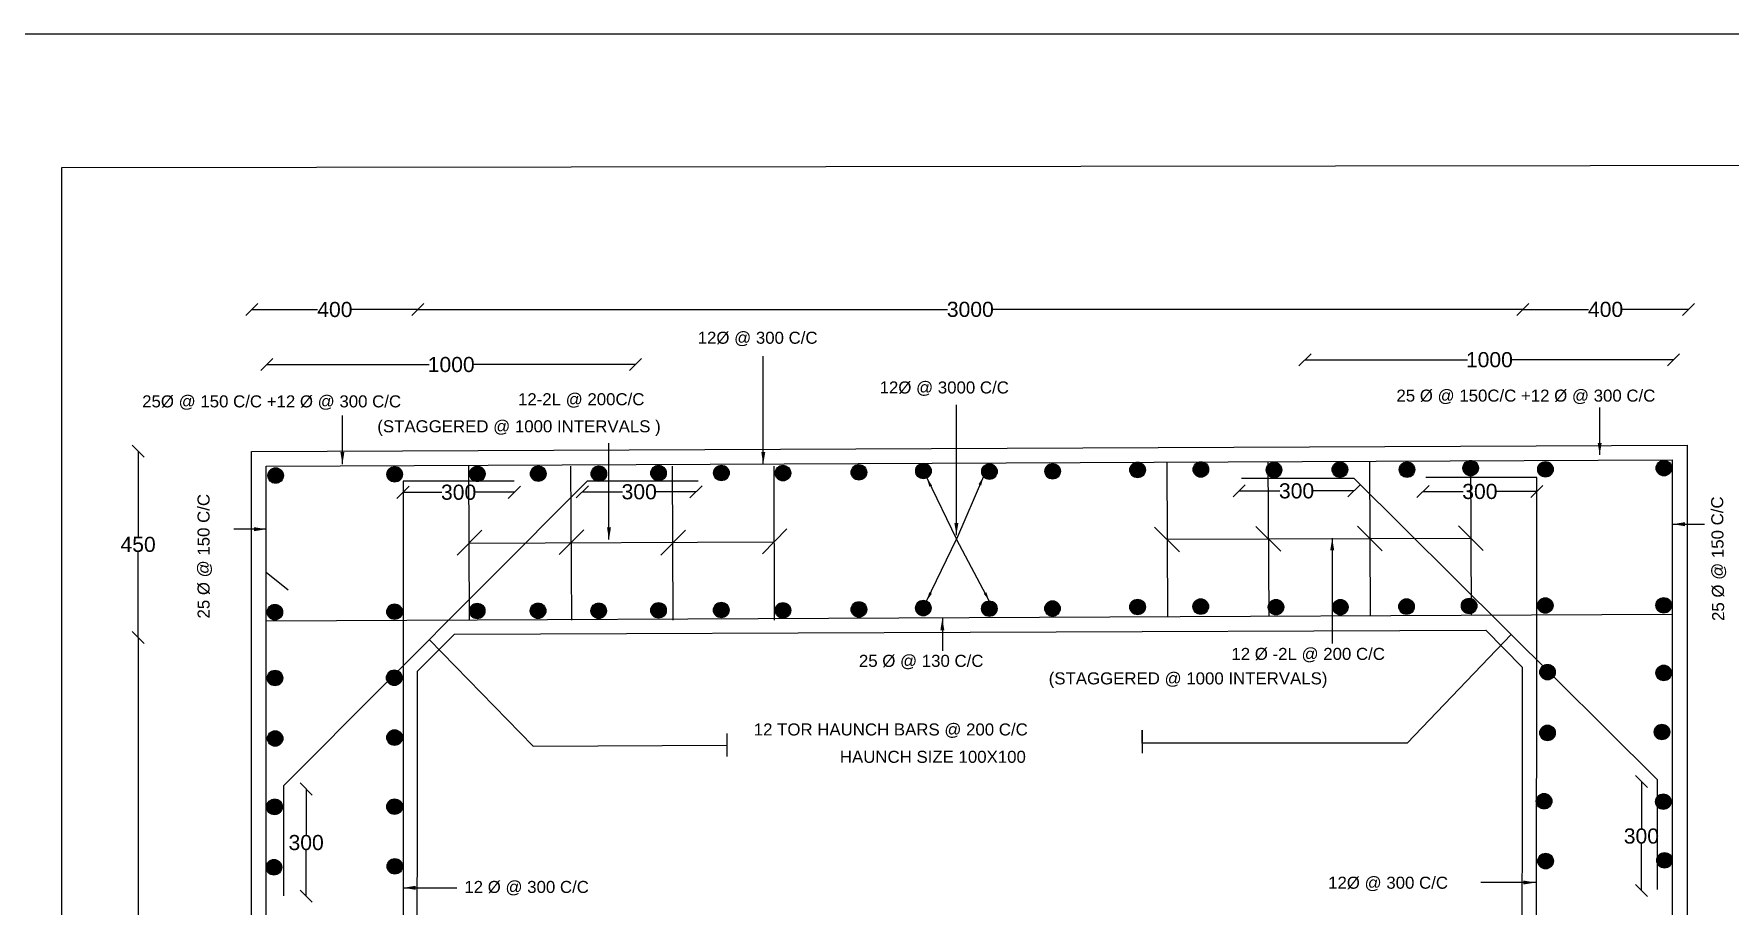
# Model space of a CAD drawing. Header units: metres. Extents: x -480 to 3266, y -8 to 1745.
# Drawn here: x 242 to 1364, y 1168 to 1745 of the extents above; entities that cross this region are included whole.
import ezdxf

# ---------------------------------------------------------------- set-up
doc = ezdxf.new("R2010")
doc.units = ezdxf.units.M
doc.header["$MEASUREMENT"] = 0
doc.layers.add('DIMENSION', color=255, linetype='Continuous')
doc.layers.add('TEXT', color=255, linetype='Continuous')
doc.styles.get("Standard").update_dxf_attribs({"font": 'arial.ttf'})
doc.dimstyles.get("Standard").update_dxf_attribs({"dimtxt": 10, "dimasz": 8, "dimexe": 0.18, "dimexo": 0.0625, "dimgap": 0.09, "dimtad": 0, "dimtih": 1, "dimtoh": 1, "dimdec": 0, "dimzin": 0, "dimdsep": 46, "dimtxsty": 'Standard', "dimblk": 'OBLIQUE', "dimcen": 0, "dimse1": 1, "dimse2": 1, "dimadec": 0, "dimazin": 0, "dimtfac": 1, "dimtdec": 0, "dimtofl": 0, "dimtmove": 0, "dimatfit": 3, "dimfxl": 1, "dimtolj": 1, "dimtzin": 0, "dimarcsym": 0})
picture_1 = doc.add_image_def('image1.jpg', size_in_pixel=(7220, 3380))

# ---------------------------------------------------------------- blocks, each defined once
blk = doc.blocks.new('_Oblique')
at = {"color": 0, "linetype": 'ByBlock', "lineweight": -2}
blk.add_line((-0.5, -0.5), (0.5, 0.5), dxfattribs=at)
blk = doc.blocks.new('*D5')
at = {"layer": 'Defpoints', "color": 0, "transparency": 16777216}
for p in [(386.1, 1562.7), (496, 1563.1), (496, 1563)]:
    blk.add_point(p, dxfattribs=at)
at = {"layer": 'TEXT', "color": 0, "lineweight": -2, "transparency": 16777216}
for p, q in [((386.1, 1563), (429.7, 1563)), ((496, 1563), (452.4, 1563))]:
    blk.add_line(p, q, dxfattribs=at)
at = {"layer": 'TEXT', "color": 0, "lineweight": -2, "transparency": 16777216, "xscale": 8, "yscale": 8, "zscale": 8, "rotation": 180}
blk.add_blockref('_Oblique', (386.1, 1563), dxfattribs=at)
at = {"layer": 'TEXT', "color": 0, "lineweight": -2, "transparency": 16777216, "xscale": 8, "yscale": 8, "zscale": 8}
blk.add_blockref('_Oblique', (496, 1563), dxfattribs=at)
at = {"layer": 'TEXT', "color": 0, "transparency": 16777216, "insert": (441.1, 1563), "char_height": 10, "attachment_point": 5}
blk.add_mtext('\\A1;400', dxfattribs=at)
blk = doc.blocks.new('*D6')
at = {"layer": 'Defpoints', "color": 0, "transparency": 16777216}
for p in [(496, 1563), (1227.2, 1563.1), (1227.2, 1563)]:
    blk.add_point(p, dxfattribs=at)
at = {"layer": 'DIMENSION', "color": 0, "lineweight": -2, "transparency": 16777216}
for p, q in [((496, 1563.1), (846.6, 1563.1)), ((1227.2, 1563.1), (876.6, 1563.1))]:
    blk.add_line(p, q, dxfattribs=at)
at = {"layer": 'DIMENSION', "color": 0, "lineweight": -2, "transparency": 16777216, "xscale": 8, "yscale": 8, "zscale": 8, "rotation": 180}
blk.add_blockref('_Oblique', (496, 1563.1), dxfattribs=at)
at = {"layer": 'DIMENSION', "color": 0, "lineweight": -2, "transparency": 16777216, "xscale": 8, "yscale": 8, "zscale": 8}
blk.add_blockref('_Oblique', (1227.2, 1563.1), dxfattribs=at)
at = {"layer": 'DIMENSION', "color": 0, "transparency": 16777216, "insert": (861.6, 1563.1), "char_height": 10, "attachment_point": 5}
blk.add_mtext('\\A1;3000', dxfattribs=at)
blk = doc.blocks.new('*D7')
at = {"layer": 'Defpoints', "color": 0, "transparency": 16777216}
for p in [(1227.2, 1563.1), (1336.8, 1563.1), (1336.8, 1563.1)]:
    blk.add_point(p, dxfattribs=at)
at = {"layer": 'DIMENSION', "color": 0, "lineweight": -2, "transparency": 16777216}
for p, q in [((1227.2, 1563.1), (1270.7, 1563.1)), ((1336.8, 1563.1), (1293.3, 1563.1))]:
    blk.add_line(p, q, dxfattribs=at)
at = {"layer": 'DIMENSION', "color": 0, "lineweight": -2, "transparency": 16777216, "xscale": 8, "yscale": 8, "zscale": 8, "rotation": 180}
blk.add_blockref('_Oblique', (1227.2, 1563.1), dxfattribs=at)
at = {"layer": 'DIMENSION', "color": 0, "lineweight": -2, "transparency": 16777216, "xscale": 8, "yscale": 8, "zscale": 8}
blk.add_blockref('_Oblique', (1336.8, 1563.1), dxfattribs=at)
at = {"layer": 'DIMENSION', "color": 0, "transparency": 16777216, "insert": (1282, 1563.1), "char_height": 10, "attachment_point": 5}
blk.add_mtext('\\A1;400', dxfattribs=at)
blk = doc.blocks.new('*D8')
at = {"layer": 'Defpoints', "color": 0, "transparency": 16777216}
for p in [(640, 1526.6), (396.1, 1525.7), (640, 1525.7)]:
    blk.add_point(p, dxfattribs=at)
at = {"layer": 'DIMENSION', "color": 0, "lineweight": -2, "transparency": 16777216}
for p, q in [((396.1, 1526.6), (503.5, 1526.6)), ((640, 1526.6), (532.6, 1526.6))]:
    blk.add_line(p, q, dxfattribs=at)
at = {"layer": 'DIMENSION', "color": 0, "lineweight": -2, "transparency": 16777216, "xscale": 8, "yscale": 8, "zscale": 8, "rotation": 180}
blk.add_blockref('_Oblique', (396.1, 1526.6), dxfattribs=at)
at = {"layer": 'DIMENSION', "color": 0, "lineweight": -2, "transparency": 16777216, "xscale": 8, "yscale": 8, "zscale": 8}
blk.add_blockref('_Oblique', (640, 1526.6), dxfattribs=at)
at = {"layer": 'DIMENSION', "color": 0, "transparency": 16777216, "insert": (518.1, 1526.6), "char_height": 10, "attachment_point": 5}
blk.add_mtext('\\A1;1000', dxfattribs=at)
blk = doc.blocks.new('*D9')
at = {"layer": 'Defpoints', "color": 0, "transparency": 16777216}
for p in [(1083.1, 1529.2), (1327, 1529.8), (1327, 1529.2)]:
    blk.add_point(p, dxfattribs=at)
at = {"layer": 'DIMENSION', "color": 0, "lineweight": -2, "transparency": 16777216}
for p, q in [((1083.1, 1529.8), (1190.6, 1529.8)), ((1327, 1529.8), (1219.6, 1529.8))]:
    blk.add_line(p, q, dxfattribs=at)
at = {"layer": 'DIMENSION', "color": 0, "lineweight": -2, "transparency": 16777216, "xscale": 8, "yscale": 8, "zscale": 8, "rotation": 180}
blk.add_blockref('_Oblique', (1083.1, 1529.8), dxfattribs=at)
at = {"layer": 'DIMENSION', "color": 0, "lineweight": -2, "transparency": 16777216, "xscale": 8, "yscale": 8, "zscale": 8}
blk.add_blockref('_Oblique', (1327, 1529.8), dxfattribs=at)
at = {"layer": 'DIMENSION', "color": 0, "transparency": 16777216, "insert": (1205.1, 1529.8), "char_height": 10, "attachment_point": 5}
blk.add_mtext('\\A1;1000', dxfattribs=at)
blk = doc.blocks.new('*D10')
at = {"layer": 'Defpoints', "color": 0, "transparency": 16777216}
for p in [(324.9, 1469.3), (310.9, 1346), (325.6, 1346)]:
    blk.add_point(p, dxfattribs=at)
at = {"layer": 'DIMENSION', "color": 0, "lineweight": -2, "transparency": 16777216}
for p, q in [((310.9, 1469.3), (310.9, 1412.8)), ((310.9, 1346), (310.9, 1402.5))]:
    blk.add_line(p, q, dxfattribs=at)
at = {"layer": 'DIMENSION', "color": 0, "lineweight": -2, "transparency": 16777216, "xscale": 8, "yscale": 8, "zscale": 8}
for p, rotation in [((310.9, 1469.3), 90), ((310.9, 1346), 270)]:
    blk.add_blockref('_Oblique', p, dxfattribs=dict(at, rotation=rotation))
at = {"layer": 'DIMENSION', "color": 0, "transparency": 16777216, "insert": (310.9, 1407.6), "char_height": 10, "attachment_point": 5}
blk.add_mtext('\\A1;450', dxfattribs=at)
blk = doc.blocks.new('*D11')
at = {"layer": 'Defpoints', "color": 0, "transparency": 16777216}
for p in [(310.9, 1346), (310.9, 768.4), (310.9, 768.4)]:
    blk.add_point(p, dxfattribs=at)
at = {"layer": 'DIMENSION', "color": 0, "lineweight": -2, "transparency": 16777216}
for p, q in [((310.9, 1346), (310.9, 1062.4)), ((310.9, 768.4), (310.9, 1052))]:
    blk.add_line(p, q, dxfattribs=at)
at = {"layer": 'DIMENSION', "color": 0, "lineweight": -2, "transparency": 16777216, "xscale": 8, "yscale": 8, "zscale": 8}
for p, rotation in [((310.9, 1346), 90), ((310.9, 768.4), 270)]:
    blk.add_blockref('_Oblique', p, dxfattribs=dict(at, rotation=rotation))
at = {"layer": 'DIMENSION', "color": 0, "transparency": 16777216, "insert": (310.9, 1057.2), "char_height": 10, "attachment_point": 5}
blk.add_mtext('\\A1;1600', dxfattribs=at)
blk = doc.blocks.new('*D14')
at = {"layer": 'Defpoints', "color": 0, "transparency": 16777216}
for p in [(486.2, 1438.6), (559.9, 1442.1), (559.9, 1438.6)]:
    blk.add_point(p, dxfattribs=at)
at = {"layer": 'DIMENSION', "color": 0, "lineweight": -2, "transparency": 16777216}
for p, q in [((486.2, 1442.1), (511.9, 1442.1)), ((559.9, 1442.1), (534.2, 1442.1))]:
    blk.add_line(p, q, dxfattribs=at)
at = {"layer": 'DIMENSION', "color": 0, "lineweight": -2, "transparency": 16777216, "xscale": 8, "yscale": 8, "zscale": 8, "rotation": 180}
blk.add_blockref('_Oblique', (486.2, 1442.1), dxfattribs=at)
at = {"layer": 'DIMENSION', "color": 0, "lineweight": -2, "transparency": 16777216, "xscale": 8, "yscale": 8, "zscale": 8}
blk.add_blockref('_Oblique', (559.9, 1442.1), dxfattribs=at)
at = {"layer": 'DIMENSION', "color": 0, "transparency": 16777216, "insert": (523, 1442.1), "char_height": 10, "attachment_point": 5}
blk.add_mtext('\\A1;300', dxfattribs=at)
blk = doc.blocks.new('*D15')
at = {"layer": 'Defpoints', "color": 0, "transparency": 16777216}
for p in [(604.9, 1446.3), (680.1, 1446.3), (680.1, 1442.4)]:
    blk.add_point(p, dxfattribs=at)
at = {"layer": 'DIMENSION', "color": 0, "lineweight": -2, "transparency": 16777216}
for p, q in [((604.9, 1442.4), (631.4, 1442.4)), ((680.1, 1442.4), (653.6, 1442.4))]:
    blk.add_line(p, q, dxfattribs=at)
at = {"layer": 'DIMENSION', "color": 0, "lineweight": -2, "transparency": 16777216, "xscale": 8, "yscale": 8, "zscale": 8, "rotation": 180}
blk.add_blockref('_Oblique', (604.9, 1442.4), dxfattribs=at)
at = {"layer": 'DIMENSION', "color": 0, "lineweight": -2, "transparency": 16777216, "xscale": 8, "yscale": 8, "zscale": 8}
blk.add_blockref('_Oblique', (680.1, 1442.4), dxfattribs=at)
at = {"layer": 'DIMENSION', "color": 0, "transparency": 16777216, "insert": (642.5, 1442.4), "char_height": 10, "attachment_point": 5}
blk.add_mtext('\\A1;300', dxfattribs=at)
blk = doc.blocks.new('*D16')
at = {"layer": 'Defpoints', "color": 0, "transparency": 16777216}
for p in [(1039.5, 1443.4), (1115.5, 1443.4), (1115.5, 1443)]:
    blk.add_point(p, dxfattribs=at)
at = {"layer": 'DIMENSION', "color": 0, "lineweight": -2, "transparency": 16777216}
for p, q in [((1039.5, 1443), (1066.4, 1443)), ((1115.5, 1443), (1088.6, 1443))]:
    blk.add_line(p, q, dxfattribs=at)
at = {"layer": 'DIMENSION', "color": 0, "lineweight": -2, "transparency": 16777216, "xscale": 8, "yscale": 8, "zscale": 8, "rotation": 180}
blk.add_blockref('_Oblique', (1039.5, 1443), dxfattribs=at)
at = {"layer": 'DIMENSION', "color": 0, "lineweight": -2, "transparency": 16777216, "xscale": 8, "yscale": 8, "zscale": 8}
blk.add_blockref('_Oblique', (1115.5, 1443), dxfattribs=at)
at = {"layer": 'DIMENSION', "color": 0, "transparency": 16777216, "insert": (1077.5, 1443), "char_height": 10, "attachment_point": 5}
blk.add_mtext('\\A1;300', dxfattribs=at)
blk = doc.blocks.new('*D17')
at = {"layer": 'Defpoints', "color": 0, "transparency": 16777216}
for p in [(1161.2, 1442.6), (1236.5, 1442.6), (1236.5, 1442.6)]:
    blk.add_point(p, dxfattribs=at)
at = {"layer": 'DIMENSION', "color": 0, "lineweight": -2, "transparency": 16777216}
for p, q in [((1161.2, 1442.6), (1187.7, 1442.6)), ((1236.5, 1442.6), (1210, 1442.6))]:
    blk.add_line(p, q, dxfattribs=at)
at = {"layer": 'DIMENSION', "color": 0, "lineweight": -2, "transparency": 16777216, "xscale": 8, "yscale": 8, "zscale": 8, "rotation": 180}
blk.add_blockref('_Oblique', (1161.2, 1442.6), dxfattribs=at)
at = {"layer": 'DIMENSION', "color": 0, "lineweight": -2, "transparency": 16777216, "xscale": 8, "yscale": 8, "zscale": 8}
blk.add_blockref('_Oblique', (1236.5, 1442.6), dxfattribs=at)
at = {"layer": 'DIMENSION', "color": 0, "transparency": 16777216, "insert": (1198.8, 1442.6), "char_height": 10, "attachment_point": 5}
blk.add_mtext('\\A1;300', dxfattribs=at)
blk = doc.blocks.new('*D18')
at = {"layer": 'Defpoints', "color": 0, "transparency": 16777216}
for p in [(421, 1245.8), (421, 1174.8), (422.1, 1174.8)]:
    blk.add_point(p, dxfattribs=at)
at = {"layer": 'DIMENSION', "color": 0, "lineweight": -2, "transparency": 16777216}
for p, q in [((422.1, 1245.8), (422.1, 1215.5)), ((422.1, 1174.8), (422.1, 1205.1))]:
    blk.add_line(p, q, dxfattribs=at)
at = {"layer": 'DIMENSION', "color": 0, "lineweight": -2, "transparency": 16777216, "xscale": 8, "yscale": 8, "zscale": 8}
for p, rotation in [((422.1, 1245.8), 90), ((422.1, 1174.8), 270)]:
    blk.add_blockref('_Oblique', p, dxfattribs=dict(at, rotation=rotation))
at = {"layer": 'DIMENSION', "color": 0, "transparency": 16777216, "insert": (422.1, 1210.3), "char_height": 10, "attachment_point": 5}
blk.add_mtext('\\A1;300', dxfattribs=at)
blk = doc.blocks.new('*D19')
at = {"layer": 'Defpoints', "color": 0, "transparency": 16777216}
for p in [(1305.7, 1250.7), (1305.7, 1178.6), (1305.7, 1178.6)]:
    blk.add_point(p, dxfattribs=at)
at = {"layer": 'DIMENSION', "color": 0, "lineweight": -2, "transparency": 16777216}
for p, q in [((1305.7, 1250.7), (1305.7, 1219.8)), ((1305.7, 1178.6), (1305.7, 1209.4))]:
    blk.add_line(p, q, dxfattribs=at)
at = {"layer": 'DIMENSION', "color": 0, "lineweight": -2, "transparency": 16777216, "xscale": 8, "yscale": 8, "zscale": 8}
for p, rotation in [((1305.7, 1250.7), 90), ((1305.7, 1178.6), 270)]:
    blk.add_blockref('_Oblique', p, dxfattribs=dict(at, rotation=rotation))
at = {"layer": 'DIMENSION', "color": 0, "transparency": 16777216, "insert": (1305.7, 1214.6), "char_height": 10, "attachment_point": 5}
blk.add_mtext('\\A1;300', dxfattribs=at)

msp = doc.modelspace()

# ---------------------------------------------------------------- hatches: boundary and pattern name
at = {"layer": 'TEXT'}
h = msp.add_hatch(color=7, dxfattribs=at)
edge = h.paths.add_edge_path()
edge.add_arc((480.7, 1454), 5.14, 0, 360)
h = msp.add_hatch(color=7, dxfattribs=at)
edge = h.paths.add_edge_path()
edge.add_arc((535.4, 1454.3), 5.14, 0, 360)
h = msp.add_hatch(color=7, dxfattribs=at)
edge = h.paths.add_edge_path()
edge.add_arc((575.7, 1454.4), 5.14, 0, 360)
h = msp.add_hatch(color=7, dxfattribs=at)
edge = h.paths.add_edge_path()
edge.add_arc((615.8, 1454.4), 5.14, 0, 360)
h = msp.add_hatch(color=7, dxfattribs=at)
edge = h.paths.add_edge_path()
edge.add_arc((655.3, 1454.8), 5.14, 0, 360)
h = msp.add_hatch(color=7, dxfattribs=at)
edge = h.paths.add_edge_path()
edge.add_arc((696.9, 1454.9), 5.14, 0, 360)
h = msp.add_hatch(color=7, dxfattribs=at)
edge = h.paths.add_edge_path()
edge.add_arc((737.6, 1454.8), 5.14, 0, 360)
h = msp.add_hatch(color=7, dxfattribs=at)
edge = h.paths.add_edge_path()
edge.add_arc((787.9, 1455.3), 5.14, 0, 360)
h = msp.add_hatch(color=7, dxfattribs=at)
edge = h.paths.add_edge_path()
edge.add_arc((830.6, 1456.2), 5.14, 0, 360)
h = msp.add_hatch(color=7, dxfattribs=at)
edge = h.paths.add_edge_path()
edge.add_arc((874.3, 1455.8), 5.14, 0, 360)
h = msp.add_hatch(color=7, dxfattribs=at)
edge = h.paths.add_edge_path()
edge.add_arc((916.1, 1456), 5.14, 0, 360)
h = msp.add_hatch(color=7, dxfattribs=at)
edge = h.paths.add_edge_path()
edge.add_arc((972.3, 1456.9), 5.14, 0, 360)
h = msp.add_hatch(color=7, dxfattribs=at)
edge = h.paths.add_edge_path()
edge.add_arc((1014.2, 1457.2), 5.14, 0, 360)
h = msp.add_hatch(color=7, dxfattribs=at)
edge = h.paths.add_edge_path()
edge.add_arc((1062.6, 1456.9), 5.14, 0, 360)
h = msp.add_hatch(color=7, dxfattribs=at)
edge = h.paths.add_edge_path()
edge.add_arc((1106.2, 1457.1), 5.14, 0, 360)
h = msp.add_hatch(color=7, dxfattribs=at)
edge = h.paths.add_edge_path()
edge.add_arc((1150.6, 1457.1), 5.14, 0, 360)
h = msp.add_hatch(color=7, dxfattribs=at)
edge = h.paths.add_edge_path()
edge.add_arc((1192.7, 1458.1), 5.14, 0, 360)
h = msp.add_hatch(color=7, dxfattribs=at)
edge = h.paths.add_edge_path()
edge.add_arc((1242.2, 1457.3), 5.14, 0, 360)
h = msp.add_hatch(color=7, dxfattribs=at)
edge = h.paths.add_edge_path()
edge.add_arc((1320.6, 1458.1), 5.14, 0, 360)
h = msp.add_hatch(color=7, dxfattribs=at)
edge = h.paths.add_edge_path()
edge.add_arc((401.9, 1453.2), 5.14, 0, 360)
h = msp.add_hatch(color=7, dxfattribs=at)
edge = h.paths.add_edge_path()
edge.add_arc((787.9, 1364.6), 5.14, 0, 360)
h = msp.add_hatch(color=7, dxfattribs=at)
edge = h.paths.add_edge_path()
edge.add_arc((830.5, 1365.5), 5.14, 0, 360)
h = msp.add_hatch(color=7, dxfattribs=at)
edge = h.paths.add_edge_path()
edge.add_arc((874.2, 1365.1), 5.14, 0, 360)
h = msp.add_hatch(color=7, dxfattribs=at)
edge = h.paths.add_edge_path()
edge.add_arc((916, 1365.2), 5.14, 0, 360)
h = msp.add_hatch(color=7, dxfattribs=at)
edge = h.paths.add_edge_path()
edge.add_arc((972.3, 1366.2), 5.14, 0, 360)
h = msp.add_hatch(color=7, dxfattribs=at)
edge = h.paths.add_edge_path()
edge.add_arc((1014.1, 1366.5), 5.14, 0, 360)
h = msp.add_hatch(color=7, dxfattribs=at)
edge = h.paths.add_edge_path()
edge.add_arc((1063.9, 1366.1), 5.14, 0, 360)
h = msp.add_hatch(color=7, dxfattribs=at)
edge = h.paths.add_edge_path()
edge.add_arc((1106.5, 1366.1), 5.14, 0, 360)
h = msp.add_hatch(color=7, dxfattribs=at)
edge = h.paths.add_edge_path()
edge.add_arc((1150.3, 1366.5), 5.14, 0, 360)
h = msp.add_hatch(color=7, dxfattribs=at)
edge = h.paths.add_edge_path()
edge.add_arc((1191.7, 1366.9), 5.14, 0, 360)
h = msp.add_hatch(color=7, dxfattribs=at)
edge = h.paths.add_edge_path()
edge.add_arc((1242.1, 1367.2), 5.14, 0, 360)
h = msp.add_hatch(color=7, dxfattribs=at)
edge = h.paths.add_edge_path()
edge.add_arc((1320.5, 1367.3), 5.14, 0, 360)
h = msp.add_hatch(color=7, dxfattribs=at)
edge = h.paths.add_edge_path()
edge.add_arc((401.4, 1362.8), 5.14, 0, 360)
h = msp.add_hatch(color=7, dxfattribs=at)
edge = h.paths.add_edge_path()
edge.add_arc((480.6, 1363.1), 5.14, 0, 360)
h = msp.add_hatch(color=7, dxfattribs=at)
edge = h.paths.add_edge_path()
edge.add_arc((535.3, 1363.6), 5.14, 0, 360)
h = msp.add_hatch(color=7, dxfattribs=at)
edge = h.paths.add_edge_path()
edge.add_arc((575.6, 1363.7), 5.14, 0, 360)
h = msp.add_hatch(color=7, dxfattribs=at)
edge = h.paths.add_edge_path()
edge.add_arc((615.7, 1363.7), 5.14, 0, 360)
h = msp.add_hatch(color=7, dxfattribs=at)
edge = h.paths.add_edge_path()
edge.add_arc((655.3, 1364), 5.14, 0, 360)
h = msp.add_hatch(color=7, dxfattribs=at)
edge = h.paths.add_edge_path()
edge.add_arc((696.8, 1364.2), 5.14, 0, 360)
h = msp.add_hatch(color=7, dxfattribs=at)
edge = h.paths.add_edge_path()
edge.add_arc((737.6, 1364), 5.14, 0, 360)
h = msp.add_hatch(color=7, dxfattribs=at)
edge = h.paths.add_edge_path()
edge.add_arc((480.4, 1319.4), 5.14, 0, 360)
h = msp.add_hatch(color=7, dxfattribs=at)
edge = h.paths.add_edge_path()
edge.add_arc((1243.6, 1323.1), 5.14, 0, 360)
h = msp.add_hatch(color=7, dxfattribs=at)
edge = h.paths.add_edge_path()
edge.add_arc((1320.5, 1322.6), 5.14, 0, 360)
h = msp.add_hatch(color=7, dxfattribs=at)
edge = h.paths.add_edge_path()
edge.add_arc((401.5, 1319.2), 5.14, 0, 360)
h = msp.add_hatch(color=7, dxfattribs=at)
edge = h.paths.add_edge_path()
edge.add_arc((401.6, 1279.2), 5.14, 0, 360)
h = msp.add_hatch(color=7, dxfattribs=at)
edge = h.paths.add_edge_path()
edge.add_arc((480.6, 1279.8), 5.14, 0, 360)
h = msp.add_hatch(color=7, dxfattribs=at)
edge = h.paths.add_edge_path()
edge.add_arc((1243.6, 1282.9), 5.14, 0, 360)
h = msp.add_hatch(color=7, dxfattribs=at)
edge = h.paths.add_edge_path()
edge.add_arc((1319.3, 1283.5), 5.14, 0, 360)
h = msp.add_hatch(color=7, dxfattribs=at)
edge = h.paths.add_edge_path()
edge.add_arc((401.3, 1234), 5.14, 0, 360)
h = msp.add_hatch(color=7, dxfattribs=at)
edge = h.paths.add_edge_path()
edge.add_arc((480.6, 1234.1), 5.14, 0, 360)
h = msp.add_hatch(color=7, dxfattribs=at)
edge = h.paths.add_edge_path()
edge.add_arc((1241.3, 1237.7), 5.14, 0, 360)
h = msp.add_hatch(color=7, dxfattribs=at)
edge = h.paths.add_edge_path()
edge.add_arc((1320.2, 1237.4), 5.14, 0, 360)
h = msp.add_hatch(color=7, dxfattribs=at)
edge = h.paths.add_edge_path()
edge.add_arc((1242.3, 1198.1), 5.14, 0, 360)
h = msp.add_hatch(color=7, dxfattribs=at)
edge = h.paths.add_edge_path()
edge.add_arc((1321, 1198.6), 5.14, 0, 360)
h = msp.add_hatch(color=7, dxfattribs=at)
edge = h.paths.add_edge_path()
edge.add_arc((400.8, 1194), 5.14, 0, 360)
h = msp.add_hatch(color=7, dxfattribs=at)
edge = h.paths.add_edge_path()
edge.add_arc((480.8, 1194.6), 5.14, 0, 360)

# ---------------------------------------------------------------- linework, layer by layer
at = {"layer": 'TEXT', "color": 7}
for points in [[(260.4, 1657), (2620.2, 1660), (2620.2, 95.5), (260.4, 92.6)], [(385.9, 1469.2), (1335.9, 1473.3), (1335.9, 635.3), (385.9, 631.3)], [(395.7, 1459.3), (1326.1, 1463.6), (1326.1, 645.2), (395.7, 641.4)]]:
    msp.add_lwpolyline(points, close=True, dxfattribs=at)
for points in [[(529.6, 1459.3), (530, 1357.5)], [(597.1, 1459.3), (597.6, 1357.5)], [(664.4, 1459.3), (664.8, 1357.5)], [(731.5, 1459.3), (731.9, 1357.5)], [(991.6, 1462), (992, 1359.9)], [(1058.6, 1462.4), (1059.1, 1360.2)], [(1125.7, 1462.7), (1126.2, 1360.5)], [(1192.7, 1463), (1193.1, 1360.8)], [(407.3, 1175.2), (407.3, 1248.2), (608.2, 1449.6), (681.6, 1449.6)], [(559.8, 1449.5), (486.2, 1449.5), (486.2, 659.7), (559.4, 659.7)], [(1041, 1451.5), (1115.5, 1451.5), (1316.1, 1252), (1316.1, 1179.3)], [(1162.1, 655.7), (1236, 655.7), (1236.5, 1452), (1163.1, 1452)], [(538.3, 1417), (522.1, 1400.6)], [(605.8, 1417.3), (589.5, 1400.9)], [(673.2, 1417), (656.9, 1400.6)], [(740.3, 1417.9), (724, 1401.5)], [(1000, 1402.8), (983.6, 1419.1)], [(1067, 1403.1), (1050.6, 1419.4)], [(1134.1, 1403.4), (1117.8, 1419.7)], [(1201.1, 1403.7), (1184.7, 1419.9)], [(529.8, 1408.4), (731.7, 1409.3)], [(991.8, 1411), (1192.9, 1411.8)], [(395.7, 1389.2), (410.1, 1377.6)], [(395.7, 1357.1), (1326.1, 1361.4)], [(495.7, 1323.8), (520.2, 1348.3), (1202.7, 1350.8), (1226.9, 1326.5), (1226.4, 781.4), (1201.7, 757.1), (519.7, 753.6), (495.3, 777.9), (495.7, 1323.8)], [(1219.6, 1348), (1150.8, 1276.2), (975.4, 1276.2), (975.4, 1284.8), (975.4, 1276.2), (975.4, 1269.5)], [(503.5, 1344.6), (572.3, 1274.2), (700.6, 1274.8)], [(700.6, 1282.4), (700.6, 1267.2)]]:
    msp.add_lwpolyline(points, dxfattribs=at)
for centre in [(480.7, 1454), (535.4, 1454.3), (575.7, 1454.4), (615.8, 1454.4), (655.3, 1454.8), (696.9, 1454.9), (737.6, 1454.8), (787.9, 1455.3), (830.6, 1456.2), (874.3, 1455.8), (916.1, 1456), (972.3, 1456.9), (1014.2, 1457.2), (1062.6, 1456.9), (1106.2, 1457.1), (1150.6, 1457.1), (1192.7, 1458.1), (1242.2, 1457.3), (1320.6, 1458.1), (401.9, 1453.2), (787.9, 1364.6), (830.5, 1365.5), (874.2, 1365.1), (916, 1365.2), (972.3, 1366.2), (1014.1, 1366.5), (1063.9, 1366.1), (1106.5, 1366.1), (1150.3, 1366.5), (1191.7, 1366.9), (1242.1, 1367.2), (1320.5, 1367.3), (401.4, 1362.8), (480.6, 1363.1), (535.3, 1363.6), (575.6, 1363.7), (615.7, 1363.7), (655.3, 1364), (696.8, 1364.2), (737.6, 1364), (480.4, 1319.4), (1243.6, 1323.1), (1320.5, 1322.6), (401.5, 1319.2), (401.6, 1279.2), (480.6, 1279.8), (1243.6, 1282.9), (1319.3, 1283.5), (401.1, 1233.9), (401.3, 1234), (480.6, 1234.1), (1241.3, 1237.7), (1320.2, 1237.4), (1242.3, 1198.1), (1321, 1198.6), (400.8, 1194), (480.8, 1194.6)]:
    msp.add_circle(centre, 5.14, dxfattribs=at)

# ---------------------------------------------------------------- texts
for s, p in [('12Ø @ 300 C/C', (681.2, 1540.4)), ('12Ø @ 3000 C/C ', (801.6, 1507.5)), ('25Ø @ 150 C/C +12 Ø @ 300 C/C', (313.6, 1498.3)), ('12-2L @ 200C/C', (562.3, 1499.7)), ('25 Ø @ 150C/C +12 Ø @ 300 C/C', (1143.6, 1502.1)), ('(STAGGERED @ 1000 INTERVALS )', (469.2, 1481.8)), ('12 Ø -2L @ 200 C/C ', (1034.4, 1331.2)), ('25 Ø @ 130 C/C ', (787.9, 1326.6)), ('(STAGGERED @ 1000 INTERVALS)', (913.5, 1315)), ('12 TOR HAUNCH BARS @ 200 C/C', (718.3, 1281.2)), ('HAUNCH SIZE 100X100', (775.3, 1263.1)), ('12 Ø @ 300 C/C', (526.8, 1177)), ('12Ø @ 300 C/C', (1098.4, 1179.8))]:
    msp.add_text(s, height=7.966, dxfattribs=at).set_placement(p)
for s, rotation, p in [('25 Ø @ 150 C/C ', 90, (358.2, 1358.6)), ('25 Ø @ 150 C/C', 90.4945, (1360.5, 1357))]:
    msp.add_text(s, height=7.966, rotation=rotation, dxfattribs=at).set_placement(p)

# ---------------------------------------------------------------- dimensions: what is measured, and where the dimension line sits
at = {"layer": 'DIMENSION', "color": 7}
for base, p1, p2, text, picture, middle in [((1227.2, 1563.1), (496, 1563), (1227.2, 1563), '3000', '*D6', (861.6, 1563.1)), ((1336.8, 1563.1), (1227.2, 1563.1), (1336.8, 1563.1), '400', '*D7', (1282, 1563.1)), ((640, 1526.6), (396.1, 1525.7), (640, 1525.7), '1000', '*D8', (518.1, 1526.6)), ((1327, 1529.8), (1083.1, 1529.2), (1327, 1529.2), '1000', '*D9', (1205.1, 1529.8)), ((559.9, 1442.1), (486.2, 1438.6), (559.9, 1438.6), '300', '*D14', (523, 1442.1)), ((680.1, 1442.4), (604.9, 1446.3), (680.1, 1446.3), '300', '*D15', (642.5, 1442.4)), ((1115.5, 1443), (1039.5, 1443.4), (1115.5, 1443.4), '300', '*D16', (1077.5, 1443)), ((1236.5, 1442.6), (1161.2, 1442.6), (1236.5, 1442.6), '300', '*D17', (1198.8, 1442.6))]:
    dim = msp.add_linear_dim(base=base, p1=p1, p2=p2, text=text, dimstyle='Standard', dxfattribs=at)
    dim.commit()
    dim.dimension.update_dxf_attribs({"geometry": picture, "text_midpoint": middle})
for base, p1, p2, text, picture, middle in [((310.9, 1346), (324.9, 1469.3), (325.6, 1346), '450', '*D10', (310.9, 1407.6)), ((310.9, 768.4), (310.9, 1346), (310.9, 768.4), '1600', '*D11', (310.9, 1057.2)), ((422.1, 1174.8), (421, 1245.8), (421, 1174.8), '300', '*D18', (422.1, 1210.3)), ((1305.7, 1178.6), (1305.7, 1250.7), (1305.7, 1178.6), '300', '*D19', (1305.7, 1214.6))]:
    dim = msp.add_linear_dim(base=base, p1=p1, p2=p2, angle=90, text=text, dimstyle='Standard', dxfattribs=at)
    dim.commit()
    dim.dimension.update_dxf_attribs({"geometry": picture, "text_midpoint": middle})
at = {"layer": 'TEXT', "color": 7}
dim = msp.add_linear_dim(base=(496, 1563), p1=(386.1, 1562.7), p2=(496, 1563.1), text='400', dimstyle='Standard', override={"dimtxt": 10, "dimasz": 8}, dxfattribs=at)
dim.commit()
dim.dimension.update_dxf_attribs({"geometry": '*D5', "text_midpoint": (441.1, 1563)})

# ---------------------------------------------------------------- pictures from other files: only their frames are drawn
image = msp.add_image(picture_1, insert=(-480, -8.2), size_in_units=(3745.9, 1753.6), dxfattribs=dict(at, fade=35))
image.dxf.flags = 7

# ---------------------------------------------------------------- leaders
at = {"layer": 'DIMENSION', "color": 7}
for points in [[(724.6, 1460.7), (724.6, 1532.2)], [(446.1, 1460.7), (446.1, 1492.9)], [(852.4, 1413.8), (852.4, 1499.9)], [(1278.1, 1466.8), (1278.1, 1498.2)], [(622.5, 1410.9), (622.5, 1474.6)], [(395.7, 1417.7), (374.3, 1417.7)], [(1326.5, 1421), (1347.5, 1421)], [(1101.1, 1411.7), (1101.1, 1342.1)], [(843.1, 1358.7), (843.1, 1337.3)], [(486.5, 1180.4), (521.8, 1180.4)], [(1235.6, 1183.9), (1199.5, 1183.9)]]:
    msp.add_leader(points, dimstyle='Standard', override={"dimgap": 0.09, "dimtad": 0}, dxfattribs=at)
at = {"layer": 'TEXT', "color": 7}
for points, override in [([(832.8, 1451.6), (852.5, 1411.1)], {"dimasz": 6, "dimgap": 0.09, "dimtad": 0}), ([(870.3, 1452.5), (852.5, 1411.1)], {"dimasz": 6}), ([(832.7, 1370.1), (852.5, 1411.1)], {"dimasz": 6}), ([(874.2, 1370.2), (852.5, 1411.1)], {"dimasz": 6})]:
    msp.add_leader(points, dimstyle='Standard', override=override, dxfattribs=at)

doc.saveas('drawing.dxf')
